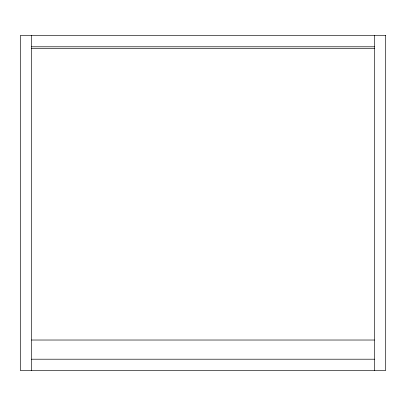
<?xml version="1.0" encoding="UTF-8"?>
<svg xmlns="http://www.w3.org/2000/svg" width="406" height="406" viewBox="0 0 406 406"><rect width="100%" height="100%" fill="white"/><g stroke="black" fill="none" stroke-linecap="round" stroke-linejoin="round"><path stroke-width="0.61" d="M31.566 46.791L374.433 46.791M31.566 48.618L374.433 48.618M31.566 340.025L374.433 340.025M31.566 359.208L374.433 359.208M374.433 35.525L374.433 370.475M31.566 35.525L31.566 370.475M385.7 35.525L20.3 35.525L20.3 370.475L385.7 370.475L385.7 35.525"/></g></svg>
